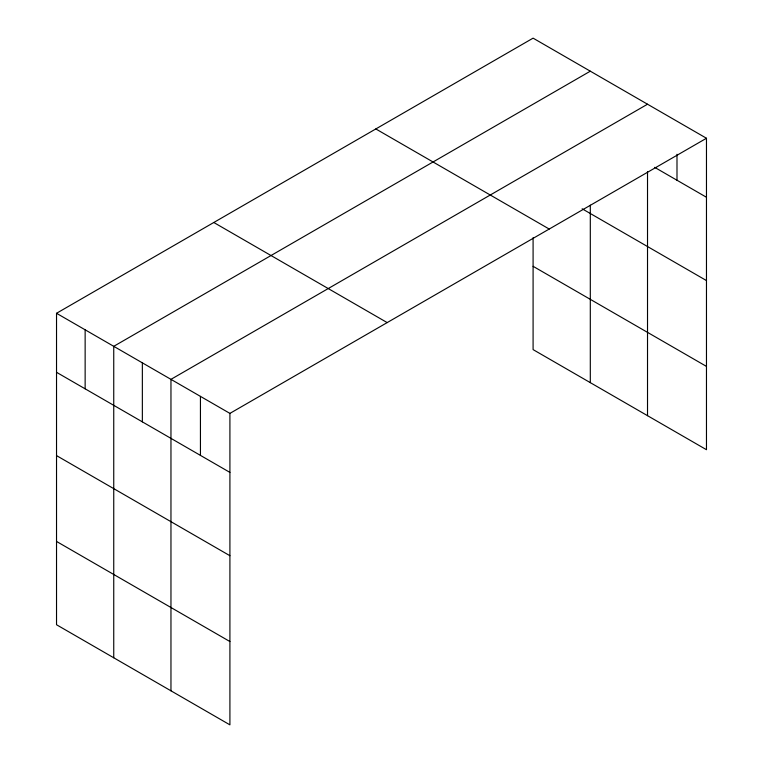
<?xml version="1.0" encoding="UTF-8"?>
<svg xmlns="http://www.w3.org/2000/svg" width="763" height="763" viewBox="0 0 763 763"><rect width="100%" height="100%" fill="white"/><g stroke="black" fill="none" stroke-linecap="round" stroke-linejoin="round"><path stroke-width="1.14" d="M706.471 138.256L229.911 413.393L229.911 724.85L56.529 624.744L56.529 313.288L533.089 38.15L706.471 138.256L706.471 449.712L533.089 349.607L533.089 237.694M590.304 71.188L113.744 346.326L113.744 657.782M647.52 104.216L170.96 379.354L170.96 690.82M654.635 167.335L706.471 197.264M582.131 208.785L706.471 280.574M375.825 128.947L549.207 229.043M533.089 266.306L706.471 366.402M213.793 222.491L387.175 322.596M56.529 313.288L229.911 413.393M56.529 372.306L229.911 472.402M56.529 455.606L229.911 555.712M56.529 541.444L229.911 641.54M676.991 154.279L676.991 180.249M647.52 171.561L647.52 415.682M590.304 205.171L590.304 382.644M200.44 396.369L200.44 455.387M142.357 362.835L142.357 421.853M85.141 329.807L85.141 388.815"/></g></svg>
